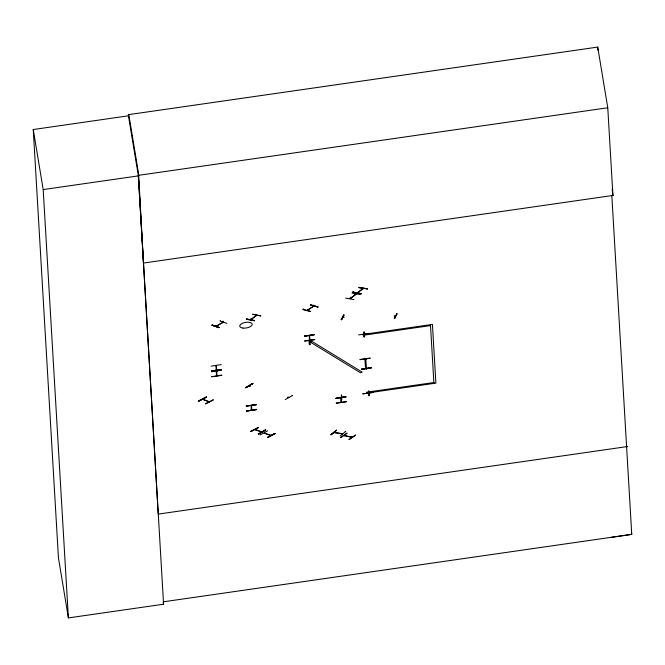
<?xml version="1.0" encoding="UTF-8"?>
<svg xmlns="http://www.w3.org/2000/svg" width="665" height="665" viewBox="0 0 665 665"><rect width="100%" height="100%" fill="white"/><g stroke="black" fill="none" stroke-linecap="round" stroke-linejoin="round"><path stroke-width="1" d="M341.777 399.54L341.602 395.085M345.634 298.136L353.963 299.591M352.874 292.392L353.107 291.661L352.874 292.417L361.436 293.639L353.132 292.068M361.203 293.847L353.098 292.168M254.67 320.464L246.516 318.892M333.88 432.599L334.894 432.499M303.016 309.499L310.73 311.478L303.016 309.516L303.323 308.776M250.098 386.041L250.223 385.825M288.743 397.429L287.704 397.396L288.502 397.579M288.676 397.387L288.012 397.204M212.002 325.193L219.167 327.521L212.002 325.218L212.426 324.986M218.752 327.754L212.027 325.135M219.093 327.429L212.31 324.986M206.208 397.063L198.527 401.028L206.217 397.08M250.855 431.402L258.635 427.437L250.88 431.352M251.162 431.444L258.552 427.329M260.115 434.968L267.538 430.837M340.513 437.52L347.138 433.115L340.846 437.537M251.511 406.032L251.146 405.625L251.295 410.147L251.32 409.64M309.699 335.584L309.325 336.133L309.3 335.625M309.383 339.807L309.923 339.682L309.857 340.156M363.389 334.462L363.963 334.703M365.276 358.751L364.902 358.285M330.879 434.744L336.581 430.205L330.912 434.711M331.27 434.744L336.448 430.122M261.935 431.884L255.136 429.44M309.225 340.015L309.4 344.653L309.957 344.578L309.657 339.89L309.225 340.015L309.391 344.636M309.433 344.586L309.865 344.462M341.145 319.732L343.564 314.919L344.104 314.961L341.694 319.749L341.178 319.69M341.602 319.624L343.955 314.894M350.854 298.294L350.788 297.563M355.451 294.595L354.952 293.972M363.231 288.46L357.604 292.891M202.659 399.391L209.134 401.943M203.54 399.357L202.933 399.183L209.334 401.776L208.677 401.51M256.831 315.285L251.021 319.674M343.946 435.567L351.851 437.37M340.812 397.87L341.07 402.333M215.975 365.684L216.225 370.114M215.95 366.058L216.466 365.567L216.574 370.064M216.308 371.378L216.507 375.758M216.832 371.619L216.325 371.777L216.765 371.311M216.491 375.442L216.915 375.8M217.014 375.683L216.748 371.278M251.096 405.675L251.619 405.924M251.279 409.748L251.694 410.097M251.769 410.064L251.553 405.617M309.25 335.734L309.848 344.512M366.224 368.851L366.789 369.142L366.29 368.809M368.144 393.065L368.144 392.633L368.111 393.14M342.941 317.272L344.029 317.247L342.932 317.479M395.492 316.083L394.32 316.266L395.409 316.249M395.309 316.249L394.445 316.075M396.781 313.705L394.245 318.56L394.786 318.543L397.204 313.764L396.656 313.772M342.209 397.204L341.793 397.462M368.718 393.589L368.219 393.472L368.726 393.406M249.275 385.825L250.023 386.024M306.939 310.339L313.888 306.083M313.265 306.008L313.182 306.515M254.786 429.59L261.461 432.017M223.041 321.27L223.182 322.151L215.909 326.299M350.014 298.568L355.933 294.213M250.589 319.649L256.524 315.202M251.395 319.358L251.37 318.626M216.358 371.269L216.341 371.727M358.094 292.55L357.837 292.392M309.848 342.209L310.838 342.051M363.855 334.62L362.957 334.512M251.437 319.366L250.988 319.275M340.114 436.024L345.684 431.46M351.96 293.066L360.314 294.628M359.233 287.347L367.546 288.884L358.917 287.621L367.546 288.884M363.156 288.452L357.205 292.891M355.925 294.196L350.455 298.61M223.274 321.361C223.174 323.207 222.102 322.816 222.966 321.311M223.299 322.334L216.1 326.232M260.796 315.933L252.625 314.246L260.747 315.908M355.526 435.126L348.909 439.465M355.501 435.11L349.25 439.607M310.846 342.251L309.965 342.35M310.696 304.745L318.061 306.989L310.347 305.027L318.061 306.989M362.691 288.851L362.267 288.834L362.791 288.826M265.842 429.964L258.494 434.145L265.501 429.898M264.545 433.015L264.146 433.173L270.946 435.608M275.135 433.563L267.38 437.595L274.77 433.48M274.853 433.455L267.43 437.537L275.111 433.547M220.331 320.655L219.932 320.921L226.732 323.34M251.029 319.283L251.087 318.568M341.478 402.283L341.012 401.893L341.502 401.868M216.574 370.106C217.189 369.291 215.344 369.84 216.607 369.69M309.848 340.106L309.691 335.634M213.465 399.964L205.427 403.871L213.141 399.765M313.664 306.149L307.413 310.356M307.488 309.932L307.587 309.915M342.284 433.863L333.971 432.616M223.058 322.193L222.817 321.328M363.871 334.428L362.866 334.736M365.841 359.765L366.249 359.05L365.808 359.233M351.195 437.013L352.068 437.213L344.262 435.409L344.952 435.508M334.154 432.45L342.608 433.663M344.694 435.766L345.052 435.55L344.636 435.725M249.716 385.675L250.264 385.875M288.377 397.562L287.77 397.354M350.887 298.186L350.247 297.338M255.435 429.848L255.726 429.615M261.353 431.635L260.921 431.809L261.395 431.618M612.182 189.309L612.922 195.452L611.825 195.618L631.75 534.361L611.335 537.362M612.931 195.518L607.768 107.763L597.719 47.082L128.254 114.688L138.378 175.876L163.582 604.211L68.387 617.918L58.445 557.86L33.25 129.525L128.436 115.818M607.768 107.763L138.295 175.369L158.228 514.112L627.694 446.506M68.387 617.918L43.192 189.583L138.378 175.876M612.922 195.452L143.457 263.057L138.603 173.773L128.744 114.214M430.521 325.592L363.256 335.276L363.198 334.387L432.433 324.42L435.883 383.131L366.656 393.098L366.606 392.209L433.871 382.525M335.966 398.177L346.066 396.764L335.975 398.352M335.966 398.318L346.058 396.864M341.236 398.177L340.779 398.202L341.27 397.811M336.249 403.04L346.34 401.585M346.357 401.818L336.266 403.231M163.307 601.817L631.75 534.361L631.418 532.341M304.412 336.191L314.512 334.636L304.404 336.158M304.628 340.887L314.72 339.466M314.736 339.699L304.645 341.12M368.701 333.365L358.61 334.919M309.957 342.192L310.871 342.068M364.029 336.665L364.536 336.723L363.979 336.798L363.772 332.226L364.312 332.093L364.536 336.723M211.138 366.149L221.229 364.595M211.345 370.846L221.437 369.424M211.362 371.078L221.462 369.674M211.462 371.801L221.561 370.239M221.778 375.11L211.703 376.789M211.694 376.706L221.794 375.359M360.048 359.482L370.139 358.061M370.156 358.294L360.056 359.657M361.436 369.133L371.536 367.753L361.436 369.308M361.436 369.275L371.527 367.712M246.25 405.966L256.349 404.586L246.258 406.14M246.25 406.107L256.349 404.719M367.745 392.724L367.712 393.181L368.144 392.716M362.882 393.871L372.982 392.45L362.882 393.83M256.582 409.665L246.482 411.07L256.549 409.324M246.482 411.07L256.565 409.582M368.875 395.683L368.61 391.195M368.859 391.103L368.851 395.766L368.668 391.128M343.838 317.413L343.049 317.454M342.683 433.638L341.685 433.78M366.29 367.446L366.772 367.978L366.324 367.928M351.386 437.03L351.053 437.188M345.218 431.444L345.7 431.519M288.161 397.188L287.812 397.404M203.149 399.557L203.498 399.374M208.893 401.519L208.511 401.718M341.212 397.77L341.478 402.234M270.655 435.201L270.248 435.434M292.118 395.384L292.525 395.509L285.219 399.599M264.396 433.031L271.129 435.442M258.494 434.145L265.593 429.873L258.203 433.979M216.507 375.841L216.948 375.376M309.89 339.732L309.449 340.114M355.243 294.03L355.343 294.653M350.397 297.305L350.538 298.178M313.739 305.21L313.705 306.166L313.523 305.277M313.007 305.933L313.115 306.557M304.412 336.041L314.503 334.595M140.88 219.217L140.963 219.716M163.241 602.174L163.582 604.211M33.25 129.525L43.192 189.583M597.719 47.082L597.902 50.141M430.463 324.703L433.921 383.414M341.328 395.06L341.552 399.698M364.478 336.665L364.279 332.093L363.822 332.093L364.112 336.714M198.818 401.078L206.507 397.088L198.818 401.078M245.51 387.67L252.908 383.605L245.535 387.67M245.842 387.703L252.833 383.464L245.842 387.703M311.17 340.921L309.499 341.602L360.513 372.799L362.184 372.109L311.17 340.921M365.817 359.657L364.935 359.79L365.501 367.363L366.382 367.23L365.817 359.657M254.412 320.721L246.274 319.125L254.396 320.804M242.983 328.086A6.367 2.843 -9.4 0 0 252.276 324.262A6.367 2.843 -9.4 0 0 242.692 323.157A6.367 2.843 -9.4 0 0 242.983 328.086"/></g></svg>
